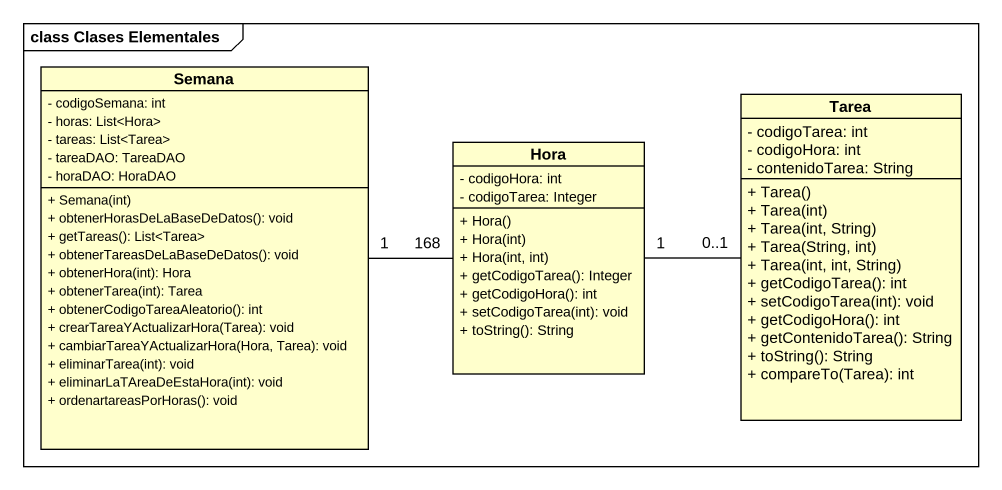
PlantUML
@startuml
mainframe class Clases Elementales
hide circle
hide empty members
skinparam classAttributeIconSize 0
class Semana {
  - codigoSemana: int
  - horas: List<Hora>
  - tareas: List<Tarea>
  - tareaDAO: TareaDAO
  - horaDAO: HoraDAO
  + Semana(int)
  + obtenerHorasDeLaBaseDeDatos(): void
  + getTareas(): List<Tarea>
  + obtenerTareasDeLaBaseDeDatos(): void
  + obtenerHora(int): Hora
  + obtenerTarea(int): Tarea
  + obtenerCodigoTareaAleatorio(): int
  + crearTareaYActualizarHora(Tarea): void
  + cambiarTareaYActualizarHora(Hora, Tarea): void
  + eliminarTarea(int): void
  + eliminarLaTAreaDeEstaHora(int): void
  + ordenartareasPorHoras(): void
}
class Tarea {
  - codigoTarea: int
  - codigoHora: int
  - contenidoTarea: String
  + Tarea()
  + Tarea(int)
  + Tarea(int, String)
  + Tarea(String, int)
  + Tarea(int, int, String)
  + getCodigoTarea(): int
  + setCodigoTarea(int): void
  + getCodigoHora(): int
  + getContenidoTarea(): String
  + toString(): String
  + compareTo(Tarea): int
}
class Hora {
  - codigoHora: int
  - codigoTarea: Integer
  + Hora()
  + Hora(int)
  + Hora(int, int)
  + getCodigoTarea(): Integer
  + getCodigoHora(): int
  + setCodigoTarea(int): void
  + toString(): String
}
Semana "1" -right- "168" Hora
Hora "1" -right- "0..1" Tarea
@enduml
